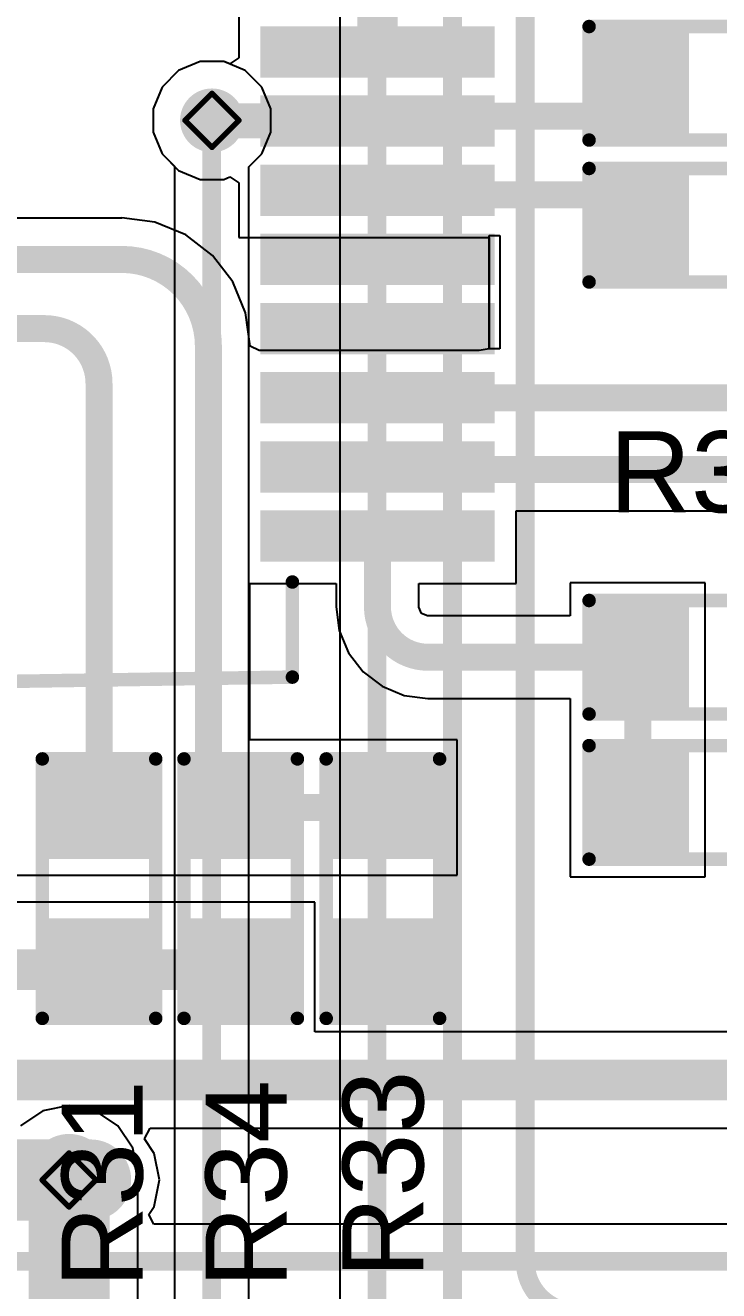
# Model space of a CAD drawing. Header units: inches. Extents: x -14 to 270, y -5 to 115.
# Drawn here: x 40.74 to 47.26, y 16.69 to 28.58 of the extents above; entities that cross this region are included whole.
import ezdxf

# ---------------------------------------------------------------- set-up
doc = ezdxf.new("R2010")
doc.units = ezdxf.units.IN
for name, color, linetype in [('Bottom Layer', 5, 'Continuous'), ('Drill Drawing', 1, 'Continuous'), ('Top Layer', 1, 'Continuous'), ('Top Overlay', 2, 'Continuous'), ('Top Paste', 8, 'Continuous'), ('Top Solder', 216, 'Continuous'), ('Via Holes', 16, 'Continuous')]:
    doc.layers.add(name, color=color, linetype=linetype)
doc.styles.add('Arial', font='', dxfattribs={"height": 0.2})
doc.styles.get('Arial').set_extended_font_data('Arial')

# ---------------------------------------------------------------- blocks, each defined once
blk = doc.blocks.new('SSOP_16_208____8')
at = {"layer": 'Top Layer'}
for points in [[(-2.4000841, 2.4650827), (-2.4000841, 2.085073299999999), (-4.5000799, 2.0850733), (-4.5000799, 2.4650827)], [(4.5000799, 2.4650827), (4.5000799, 2.085073299999999), (2.4000841, 2.0850733), (2.4000841, 2.4650827)], [(-2.4000841, 1.815096699999999), (-2.4000841, 1.4350873), (-4.5000799, 1.4350873), (-4.5000799, 1.8150967)], [(4.5000799, 1.815096699999999), (4.5000799, 1.4350873), (2.4000841, 1.4350873), (2.4000841, 1.8150967)], [(-2.4000841, 1.1651107), (-2.4000841, 0.7851012999999998), (-4.5000799, 0.7851013000000001), (-4.5000799, 1.1651107)], [(4.5000799, 1.1651107), (4.5000799, 0.7851012999999998), (2.4000841, 0.7851013000000001), (2.4000841, 1.1651107)], [(-2.4000841, 0.5151246999999998), (-2.4000841, 0.1351152999999998), (-4.5000799, 0.1351153000000002), (-4.5000799, 0.5151247000000001)], [(4.5000799, 0.5151246999999998), (4.5000799, 0.1351152999999998), (2.4000841, 0.1351153000000002), (2.4000841, 0.5151247000000001)], [(-2.4000841, -0.1351153000000002), (-2.4000841, -0.5151247000000001), (-4.5000799, -0.5151246999999998), (-4.5000799, -0.1351152999999998)], [(4.5000799, -0.1351153000000002), (4.5000799, -0.5151247000000001), (2.4000841, -0.5151246999999998), (2.4000841, -0.1351152999999998)], [(-2.4000841, -0.7851013000000001), (-2.4000841, -1.1651107), (-4.5000799, -1.1651107), (-4.5000799, -0.7851012999999998)], [(4.5000799, -0.7851013000000001), (4.5000799, -1.1651107), (2.4000841, -1.1651107), (2.4000841, -0.7851012999999998)], [(-2.4000841, -1.4350873), (-2.4000841, -1.8150967), (-4.5000799, -1.815096699999999), (-4.5000799, -1.4350873)], [(4.5000799, -1.4350873), (4.5000799, -1.8150967), (2.4000841, -1.815096699999999), (2.4000841, -1.4350873)], [(-2.4000841, -2.0850733), (-2.4000841, -2.4650827), (-4.5000799, -2.4650827), (-4.5000799, -2.085073299999999)], [(4.5000799, -2.0850733), (4.5000799, -2.4650827), (2.4000841, -2.4650827), (2.4000841, -2.085073299999999)]]:
    blk.add_hatch(color=1, dxfattribs=at).paths.add_polyline_path(points)
at = {"layer": 'Top Paste'}
for points in [[(-2.4000841, 2.4650827), (-2.4000841, 2.085073299999999), (-4.5000799, 2.0850733), (-4.5000799, 2.4650827)], [(4.5000799, 2.4650827), (4.5000799, 2.085073299999999), (2.4000841, 2.0850733), (2.4000841, 2.4650827)], [(-2.4000841, 1.815096699999999), (-2.4000841, 1.4350873), (-4.5000799, 1.4350873), (-4.5000799, 1.8150967)], [(4.5000799, 1.815096699999999), (4.5000799, 1.4350873), (2.4000841, 1.4350873), (2.4000841, 1.8150967)], [(-2.4000841, 1.1651107), (-2.4000841, 0.7851012999999998), (-4.5000799, 0.7851013000000001), (-4.5000799, 1.1651107)], [(4.5000799, 1.1651107), (4.5000799, 0.7851012999999998), (2.4000841, 0.7851013000000001), (2.4000841, 1.1651107)], [(-2.4000841, 0.5151246999999998), (-2.4000841, 0.1351152999999998), (-4.5000799, 0.1351153000000002), (-4.5000799, 0.5151247000000001)], [(4.5000799, 0.5151246999999998), (4.5000799, 0.1351152999999998), (2.4000841, 0.1351153000000002), (2.4000841, 0.5151247000000001)], [(-2.4000841, -0.1351153000000002), (-2.4000841, -0.5151247000000001), (-4.5000799, -0.5151246999999998), (-4.5000799, -0.1351152999999998)], [(4.5000799, -0.1351153000000002), (4.5000799, -0.5151247000000001), (2.4000841, -0.5151246999999998), (2.4000841, -0.1351152999999998)], [(-2.4000841, -0.7851013000000001), (-2.4000841, -1.1651107), (-4.5000799, -1.1651107), (-4.5000799, -0.7851012999999998)], [(4.5000799, -0.7851013000000001), (4.5000799, -1.1651107), (2.4000841, -1.1651107), (2.4000841, -0.7851012999999998)], [(-2.4000841, -1.4350873), (-2.4000841, -1.8150967), (-4.5000799, -1.815096699999999), (-4.5000799, -1.4350873)], [(4.5000799, -1.4350873), (4.5000799, -1.8150967), (2.4000841, -1.815096699999999), (2.4000841, -1.4350873)], [(-2.4000841, -2.0850733), (-2.4000841, -2.4650827), (-4.5000799, -2.4650827), (-4.5000799, -2.085073299999999)], [(4.5000799, -2.0850733), (4.5000799, -2.4650827), (2.4000841, -2.4650827), (2.4000841, -2.085073299999999)]]:
    blk.add_hatch(color=8, dxfattribs=at).paths.add_polyline_path(points)
at = {"layer": 'Top Solder'}
for points in [[(-2.3492841, 2.5158827), (-2.3492841, 2.0342733), (-4.5508799, 2.0342733), (-4.5508799, 2.5158827)], [(4.5508799, 2.5158827), (4.5508799, 2.0342733), (2.3492841, 2.0342733), (2.3492841, 2.5158827)], [(-2.3492841, 1.8658967), (-2.3492841, 1.3842873), (-4.5508799, 1.3842873), (-4.5508799, 1.8658967)], [(4.5508799, 1.8658967), (4.5508799, 1.3842873), (2.3492841, 1.3842873), (2.3492841, 1.8658967)], [(-2.3492841, 1.2159107), (-2.3492841, 0.7343012999999998), (-4.5508799, 0.7343013), (-4.5508799, 1.2159107)], [(4.5508799, 1.2159107), (4.5508799, 0.7343012999999998), (2.3492841, 0.7343013), (2.3492841, 1.2159107)], [(-2.3492841, 0.5659246999999998), (-2.3492841, 0.0843152999999998), (-4.5508799, 0.08431530000000018), (-4.5508799, 0.5659247000000001)], [(4.5508799, 0.5659246999999998), (4.5508799, 0.0843152999999998), (2.3492841, 0.08431530000000018), (2.3492841, 0.5659247000000001)], [(-2.3492841, -0.08431530000000018), (-2.3492841, -0.5659247000000001), (-4.5508799, -0.5659246999999998), (-4.5508799, -0.0843152999999998)], [(4.5508799, -0.08431530000000018), (4.5508799, -0.5659247000000001), (2.3492841, -0.5659246999999998), (2.3492841, -0.0843152999999998)], [(-2.3492841, -0.7343013), (-2.3492841, -1.2159107), (-4.5508799, -1.2159107), (-4.5508799, -0.7343012999999998)], [(4.5508799, -0.7343013), (4.5508799, -1.2159107), (2.3492841, -1.2159107), (2.3492841, -0.7343012999999998)], [(-2.3492841, -1.3842873), (-2.3492841, -1.8658967), (-4.5508799, -1.8658967), (-4.5508799, -1.3842873)], [(4.5508799, -1.3842873), (4.5508799, -1.8658967), (2.3492841, -1.8658967), (2.3492841, -1.3842873)], [(-2.3492841, -2.0342733), (-2.3492841, -2.5158827), (-4.5508799, -2.5158827), (-4.5508799, -2.0342733)], [(4.5508799, -2.0342733), (4.5508799, -2.5158827), (2.3492841, -2.5158827), (2.3492841, -2.0342733)]]:
    blk.add_hatch(color=216, dxfattribs=at).paths.add_polyline_path(points)
at = {"layer": 'Top Overlay'}
for points in [[(-2.6499058, 3.5998912, 0.127, 0.127, 0), (-0.8499093999999999, 3.5998912, 0.127, 0.127, 0)], [(-2.6499058, 2.706116, 0.127, 0.127, 0), (-2.6499058, 3.5998912, 0.127, 0.127, 0)], [(0.8501125999999999, 3.5998912, 0.127, 0.127, -0.9945693454315468), (-0.8509, 3.599177459999999, 0.127, 0.127, 0)], [(0.8501125999999999, 3.5998912, 0.127, 0.127, 0), (2.650109, 3.5998912, 0.127, 0.127, 0)], [(2.650109, 2.706116, 0.127, 0.127, 0), (2.650109, 3.5998912, 0.127, 0.127, 0)], [(-4.74970856, 2.4156924, 0.127, 0.127, 0), (-4.62270856, 2.2886924, 0.127, 0.127, 0)], [(-4.74970856, 2.1616924, 0.127, 0.127, 0), (-4.74970856, 2.4156924, 0.127, 0.127, 0)], [(-4.74970856, 2.1616924, 0.127, 0.127, 0), (-4.62270856, 2.2886924, 0.127, 0.127, 0)], [(-2.6499058, -3.680104399999999, 0.127, 0.127, 0), (-2.6499058, -2.7063192, 0.127, 0.127, 0)], [(2.650109, -3.6000944, 0.127, 0.127, 0), (2.650109, -2.7063192, 0.127, 0.127, 0)], [(-2.6499058, -3.680104399999999, 0.127, 0.127, 0), (2.650109, -3.6000944, 0.127, 0.127, 0)]]:
    blk.add_lwpolyline(points, format="xyseb", dxfattribs=at)
for points in [[(-2.6816558, 3.5998912, 0.0635, 0.0635, 1), (-2.6181558, 3.5998912, 0.0635, 0.0635, 1)], [(-2.6816558, 3.5998912, 0.0635, 0.0635, 1), (-2.6181558, 3.5998912, 0.0635, 0.0635, 1)], [(-0.88265, 3.599177459999999, 0.0635, 0.0635, 1), (-0.8191499999999999, 3.599177459999999, 0.0635, 0.0635, 1)], [(-0.8816593999999999, 3.5998912, 0.0635, 0.0635, 1), (-0.8181593999999999, 3.5998912, 0.0635, 0.0635, 1)], [(0.8183625999999999, 3.5998912, 0.0635, 0.0635, 1), (0.8818625999999999, 3.5998912, 0.0635, 0.0635, 1)], [(0.8183625999999999, 3.5998912, 0.0635, 0.0635, 1), (0.8818625999999999, 3.5998912, 0.0635, 0.0635, 1)], [(2.618359, 3.5998912, 0.0635, 0.0635, 1), (2.681859, 3.5998912, 0.0635, 0.0635, 1)], [(2.618359, 3.5998912, 0.0635, 0.0635, 1), (2.681859, 3.5998912, 0.0635, 0.0635, 1)], [(-2.6816558, 2.706116, 0.0635, 0.0635, 1), (-2.6181558, 2.706116, 0.0635, 0.0635, 1)], [(2.618359, 2.706116, 0.0635, 0.0635, 1), (2.681859, 2.706116, 0.0635, 0.0635, 1)], [(-4.78145856, 2.4156924, 0.0635, 0.0635, 1), (-4.71795856, 2.4156924, 0.0635, 0.0635, 1)], [(-4.78145856, 2.4156924, 0.0635, 0.0635, 1), (-4.71795856, 2.4156924, 0.0635, 0.0635, 1)], [(-4.65445856, 2.2886924, 0.0635, 0.0635, 1), (-4.59095856, 2.2886924, 0.0635, 0.0635, 1)], [(-4.65445856, 2.2886924, 0.0635, 0.0635, 1), (-4.59095856, 2.2886924, 0.0635, 0.0635, 1)], [(-4.78145856, 2.1616924, 0.0635, 0.0635, 1), (-4.71795856, 2.1616924, 0.0635, 0.0635, 1)], [(-4.78145856, 2.1616924, 0.0635, 0.0635, 1), (-4.71795856, 2.1616924, 0.0635, 0.0635, 1)], [(-2.6816558, -2.7063192, 0.0635, 0.0635, 1), (-2.6181558, -2.7063192, 0.0635, 0.0635, 1)], [(2.618359, -2.7063192, 0.0635, 0.0635, 1), (2.681859, -2.7063192, 0.0635, 0.0635, 1)], [(2.618359, -3.6000944, 0.0635, 0.0635, 1), (2.681859, -3.6000944, 0.0635, 0.0635, 1)], [(2.618359, -3.6000944, 0.0635, 0.0635, 1), (2.681859, -3.6000944, 0.0635, 0.0635, 1)], [(-2.6816558, -3.680104399999999, 0.0635, 0.0635, 1), (-2.6181558, -3.680104399999999, 0.0635, 0.0635, 1)], [(-2.6816558, -3.680104399999999, 0.0635, 0.0635, 1), (-2.6181558, -3.680104399999999, 0.0635, 0.0635, 1)]]:
    blk.add_lwpolyline(points, format="xyseb", close=True, dxfattribs=at)
blk = doc.blocks.new('R___0603_23')
at = {"layer": 'Top Layer'}
for points in [[(-0.3809999999999999, 0.4445), (-0.3810000000000001, -0.4445), (-1.143, -0.4445), (-1.143, 0.4445)], [(1.143, 0.4445), (1.143, -0.4445), (0.3809999999999999, -0.4445), (0.3810000000000001, 0.4445)]]:
    blk.add_hatch(color=1, dxfattribs=at).paths.add_polyline_path(points)
at = {"layer": 'Top Paste'}
for points in [[(-0.3809999999999999, 0.4445), (-0.3810000000000001, -0.4445), (-1.143, -0.4445), (-1.143, 0.4445)], [(1.143, 0.4445), (1.143, -0.4445), (0.3809999999999999, -0.4445), (0.3810000000000001, 0.4445)]]:
    blk.add_hatch(color=8, dxfattribs=at).paths.add_polyline_path(points)
at = {"layer": 'Top Solder'}
for points in [[(-0.2793999999999999, 0.5460999999999999), (-0.2794, -0.5461), (-1.2446, -0.5460999999999999), (-1.2446, 0.5461)], [(1.2446, 0.5460999999999999), (1.2446, -0.5461), (0.2793999999999999, -0.5460999999999999), (0.2794, 0.5461)]]:
    blk.add_hatch(color=216, dxfattribs=at).paths.add_polyline_path(points)
at = {"layer": 'Top Overlay'}
for points in [[(-1.2192, -0.5334, 0.127, 0.127, 0), (-1.2192, 0.5334, 0.127, 0.127, 0)], [(-1.2192, 0.5334, 0.127, 0.127, 0), (1.2192, 0.5334, 0.127, 0.127, 0)], [(1.2192, -0.5334, 0.127, 0.127, 0), (1.2192, 0.5334, 0.127, 0.127, 0)], [(-1.2192, -0.5334, 0.127, 0.127, 0), (1.2192, -0.5334, 0.127, 0.127, 0)]]:
    blk.add_lwpolyline(points, format="xyseb", dxfattribs=at)
for points in [[(-1.25095, 0.5334, 0.0635, 0.0635, 1), (-1.18745, 0.5334, 0.0635, 0.0635, 1)], [(-1.25095, 0.5334, 0.0635, 0.0635, 1), (-1.18745, 0.5334, 0.0635, 0.0635, 1)], [(1.18745, 0.5334, 0.0635, 0.0635, 1), (1.25095, 0.5334, 0.0635, 0.0635, 1)], [(1.18745, 0.5334, 0.0635, 0.0635, 1), (1.25095, 0.5334, 0.0635, 0.0635, 1)], [(-1.25095, -0.5334, 0.0635, 0.0635, 1), (-1.18745, -0.5334, 0.0635, 0.0635, 1)], [(-1.25095, -0.5334, 0.0635, 0.0635, 1), (-1.18745, -0.5334, 0.0635, 0.0635, 1)], [(1.18745, -0.5334, 0.0635, 0.0635, 1), (1.25095, -0.5334, 0.0635, 0.0635, 1)], [(1.18745, -0.5334, 0.0635, 0.0635, 1), (1.25095, -0.5334, 0.0635, 0.0635, 1)]]:
    blk.add_lwpolyline(points, format="xyseb", close=True, dxfattribs=at)
blk = doc.blocks.new('R___0603_28')
at = {"layer": 'Top Layer'}
for points in [[(-0.3809999999999999, 0.4445), (-0.3809999999999999, -0.4445), (-1.143, -0.4445), (-1.143, 0.4445)], [(1.143, 0.4445), (1.143, -0.4445), (0.3809999999999999, -0.4445), (0.3809999999999999, 0.4445)]]:
    blk.add_hatch(color=1, dxfattribs=at).paths.add_polyline_path(points)
at = {"layer": 'Top Paste'}
for points in [[(-0.3809999999999999, 0.4445), (-0.3809999999999999, -0.4445), (-1.143, -0.4445), (-1.143, 0.4445)], [(1.143, 0.4445), (1.143, -0.4445), (0.3809999999999999, -0.4445), (0.3809999999999999, 0.4445)]]:
    blk.add_hatch(color=8, dxfattribs=at).paths.add_polyline_path(points)
at = {"layer": 'Top Solder'}
for points in [[(-0.2794, 0.5460999999999999), (-0.2794, -0.5460999999999999), (-1.2446, -0.5460999999999999), (-1.2446, 0.5460999999999999)], [(1.2446, 0.5460999999999999), (1.2446, -0.5460999999999999), (0.2794, -0.5460999999999999), (0.2794, 0.5460999999999999)]]:
    blk.add_hatch(color=216, dxfattribs=at).paths.add_polyline_path(points)
at = {"layer": 'Top Overlay'}
for points in [[(-1.2192, -0.5334, 0.127, 0.127, 0), (-1.2192, 0.5334, 0.127, 0.127, 0)], [(1.2192, 0.5334, 0.127, 0.127, 0), (-1.2192, 0.5334, 0.127, 0.127, 0)], [(1.2192, -0.5334, 0.127, 0.127, 0), (1.2192, 0.5334, 0.127, 0.127, 0)], [(1.2192, -0.5334, 0.127, 0.127, 0), (-1.2192, -0.5334, 0.127, 0.127, 0)]]:
    blk.add_lwpolyline(points, format="xyseb", dxfattribs=at)
for points in [[(-1.25095, 0.5334, 0.0635, 0.0635, 1), (-1.18745, 0.5334, 0.0635, 0.0635, 1)], [(-1.25095, 0.5334, 0.0635, 0.0635, 1), (-1.18745, 0.5334, 0.0635, 0.0635, 1)], [(1.18745, 0.5334, 0.0635, 0.0635, 1), (1.25095, 0.5334, 0.0635, 0.0635, 1)], [(1.18745, 0.5334, 0.0635, 0.0635, 1), (1.25095, 0.5334, 0.0635, 0.0635, 1)], [(-1.25095, -0.5334, 0.0635, 0.0635, 1), (-1.18745, -0.5334, 0.0635, 0.0635, 1)], [(-1.25095, -0.5334, 0.0635, 0.0635, 1), (-1.18745, -0.5334, 0.0635, 0.0635, 1)], [(1.18745, -0.5334, 0.0635, 0.0635, 1), (1.25095, -0.5334, 0.0635, 0.0635, 1)], [(1.18745, -0.5334, 0.0635, 0.0635, 1), (1.25095, -0.5334, 0.0635, 0.0635, 1)]]:
    blk.add_lwpolyline(points, format="xyseb", close=True, dxfattribs=at)
blk = doc.blocks.new('R___0603_29')
at = {"layer": 'Top Layer'}
for points in [[(-0.3809999999999999, 0.4445), (-0.3809999999999999, -0.4445), (-1.143, -0.4445), (-1.143, 0.4445)], [(1.143, 0.4445), (1.143, -0.4445), (0.3809999999999999, -0.4445), (0.3809999999999999, 0.4445)]]:
    blk.add_hatch(color=1, dxfattribs=at).paths.add_polyline_path(points)
at = {"layer": 'Top Paste'}
for points in [[(-0.3809999999999999, 0.4445), (-0.3809999999999999, -0.4445), (-1.143, -0.4445), (-1.143, 0.4445)], [(1.143, 0.4445), (1.143, -0.4445), (0.3809999999999999, -0.4445), (0.3809999999999999, 0.4445)]]:
    blk.add_hatch(color=8, dxfattribs=at).paths.add_polyline_path(points)
at = {"layer": 'Top Solder'}
for points in [[(-0.2794, 0.5460999999999999), (-0.2794, -0.5460999999999999), (-1.2446, -0.5460999999999999), (-1.2446, 0.5460999999999999)], [(1.2446, 0.5460999999999999), (1.2446, -0.5460999999999999), (0.2794, -0.5460999999999999), (0.2794, 0.5460999999999999)]]:
    blk.add_hatch(color=216, dxfattribs=at).paths.add_polyline_path(points)
at = {"layer": 'Top Overlay'}
for points in [[(-1.2192, 0.5334, 0.127, 0.127, 0), (-1.2192, -0.5334, 0.127, 0.127, 0)], [(-1.2192, 0.5334, 0.127, 0.127, 0), (1.2192, 0.5334, 0.127, 0.127, 0)], [(1.2192, 0.5334, 0.127, 0.127, 0), (1.2192, -0.5334, 0.127, 0.127, 0)], [(-1.2192, -0.5334, 0.127, 0.127, 0), (1.2192, -0.5334, 0.127, 0.127, 0)]]:
    blk.add_lwpolyline(points, format="xyseb", dxfattribs=at)
for points in [[(-1.25095, 0.5334, 0.0635, 0.0635, 1), (-1.18745, 0.5334, 0.0635, 0.0635, 1)], [(-1.25095, 0.5334, 0.0635, 0.0635, 1), (-1.18745, 0.5334, 0.0635, 0.0635, 1)], [(1.18745, 0.5334, 0.0635, 0.0635, 1), (1.25095, 0.5334, 0.0635, 0.0635, 1)], [(1.18745, 0.5334, 0.0635, 0.0635, 1), (1.25095, 0.5334, 0.0635, 0.0635, 1)], [(-1.25095, -0.5334, 0.0635, 0.0635, 1), (-1.18745, -0.5334, 0.0635, 0.0635, 1)], [(-1.25095, -0.5334, 0.0635, 0.0635, 1), (-1.18745, -0.5334, 0.0635, 0.0635, 1)], [(1.18745, -0.5334, 0.0635, 0.0635, 1), (1.25095, -0.5334, 0.0635, 0.0635, 1)], [(1.18745, -0.5334, 0.0635, 0.0635, 1), (1.25095, -0.5334, 0.0635, 0.0635, 1)]]:
    blk.add_lwpolyline(points, format="xyseb", close=True, dxfattribs=at)
blk = doc.blocks.new('R___0603_30')
at = {"layer": 'Top Layer'}
for points in [[(-0.3809999999999999, 0.4445), (-0.3810000000000001, -0.4445), (-1.143, -0.4445), (-1.143, 0.4445)], [(1.143, 0.4445), (1.143, -0.4445), (0.3809999999999999, -0.4445), (0.3810000000000001, 0.4445)]]:
    blk.add_hatch(color=1, dxfattribs=at).paths.add_polyline_path(points)
at = {"layer": 'Top Paste'}
for points in [[(-0.3809999999999999, 0.4445), (-0.3810000000000001, -0.4445), (-1.143, -0.4445), (-1.143, 0.4445)], [(1.143, 0.4445), (1.143, -0.4445), (0.3809999999999999, -0.4445), (0.3810000000000001, 0.4445)]]:
    blk.add_hatch(color=8, dxfattribs=at).paths.add_polyline_path(points)
at = {"layer": 'Top Solder'}
for points in [[(-0.2793999999999999, 0.5460999999999999), (-0.2794, -0.5461), (-1.2446, -0.5460999999999999), (-1.2446, 0.5461)], [(1.2446, 0.5460999999999999), (1.2446, -0.5461), (0.2793999999999999, -0.5460999999999999), (0.2794, 0.5461)]]:
    blk.add_hatch(color=216, dxfattribs=at).paths.add_polyline_path(points)
at = {"layer": 'Top Overlay'}
for points in [[(-1.2192, -0.5334, 0.127, 0.127, 0), (-1.2192, 0.5334, 0.127, 0.127, 0)], [(-1.2192, 0.5334, 0.127, 0.127, 0), (1.2192, 0.5334, 0.127, 0.127, 0)], [(1.2192, -0.5334, 0.127, 0.127, 0), (1.2192, 0.5334, 0.127, 0.127, 0)], [(-1.2192, -0.5334, 0.127, 0.127, 0), (1.2192, -0.5334, 0.127, 0.127, 0)]]:
    blk.add_lwpolyline(points, format="xyseb", dxfattribs=at)
for points in [[(-1.25095, 0.5334, 0.0635, 0.0635, 1), (-1.18745, 0.5334, 0.0635, 0.0635, 1)], [(-1.25095, 0.5334, 0.0635, 0.0635, 1), (-1.18745, 0.5334, 0.0635, 0.0635, 1)], [(1.18745, 0.5334, 0.0635, 0.0635, 1), (1.25095, 0.5334, 0.0635, 0.0635, 1)], [(1.18745, 0.5334, 0.0635, 0.0635, 1), (1.25095, 0.5334, 0.0635, 0.0635, 1)], [(-1.25095, -0.5334, 0.0635, 0.0635, 1), (-1.18745, -0.5334, 0.0635, 0.0635, 1)], [(-1.25095, -0.5334, 0.0635, 0.0635, 1), (-1.18745, -0.5334, 0.0635, 0.0635, 1)], [(1.18745, -0.5334, 0.0635, 0.0635, 1), (1.25095, -0.5334, 0.0635, 0.0635, 1)], [(1.18745, -0.5334, 0.0635, 0.0635, 1), (1.25095, -0.5334, 0.0635, 0.0635, 1)]]:
    blk.add_lwpolyline(points, format="xyseb", close=True, dxfattribs=at)
blk = doc.blocks.new('R___0603_31')
at = {"layer": 'Top Layer'}
for points in [[(-0.3809999999999999, 0.4445), (-0.3809999999999999, -0.4445), (-1.143, -0.4445), (-1.143, 0.4445)], [(1.143, 0.4445), (1.143, -0.4445), (0.3809999999999999, -0.4445), (0.3809999999999999, 0.4445)]]:
    blk.add_hatch(color=1, dxfattribs=at).paths.add_polyline_path(points)
at = {"layer": 'Top Paste'}
for points in [[(-0.3809999999999999, 0.4445), (-0.3809999999999999, -0.4445), (-1.143, -0.4445), (-1.143, 0.4445)], [(1.143, 0.4445), (1.143, -0.4445), (0.3809999999999999, -0.4445), (0.3809999999999999, 0.4445)]]:
    blk.add_hatch(color=8, dxfattribs=at).paths.add_polyline_path(points)
at = {"layer": 'Top Solder'}
for points in [[(-0.2794, 0.5460999999999999), (-0.2794, -0.5460999999999999), (-1.2446, -0.5460999999999999), (-1.2446, 0.5460999999999999)], [(1.2446, 0.5460999999999999), (1.2446, -0.5460999999999999), (0.2794, -0.5460999999999999), (0.2794, 0.5460999999999999)]]:
    blk.add_hatch(color=216, dxfattribs=at).paths.add_polyline_path(points)
at = {"layer": 'Top Overlay'}
for points in [[(-1.2192, -0.5334, 0.127, 0.127, 0), (-1.2192, 0.5334, 0.127, 0.127, 0)], [(1.2192, 0.5334, 0.127, 0.127, 0), (-1.2192, 0.5334, 0.127, 0.127, 0)], [(1.2192, -0.5334, 0.127, 0.127, 0), (1.2192, 0.5334, 0.127, 0.127, 0)], [(1.2192, -0.5334, 0.127, 0.127, 0), (-1.2192, -0.5334, 0.127, 0.127, 0)]]:
    blk.add_lwpolyline(points, format="xyseb", dxfattribs=at)
for points in [[(-1.25095, 0.5334, 0.0635, 0.0635, 1), (-1.18745, 0.5334, 0.0635, 0.0635, 1)], [(-1.25095, 0.5334, 0.0635, 0.0635, 1), (-1.18745, 0.5334, 0.0635, 0.0635, 1)], [(1.18745, 0.5334, 0.0635, 0.0635, 1), (1.25095, 0.5334, 0.0635, 0.0635, 1)], [(1.18745, 0.5334, 0.0635, 0.0635, 1), (1.25095, 0.5334, 0.0635, 0.0635, 1)], [(-1.25095, -0.5334, 0.0635, 0.0635, 1), (-1.18745, -0.5334, 0.0635, 0.0635, 1)], [(-1.25095, -0.5334, 0.0635, 0.0635, 1), (-1.18745, -0.5334, 0.0635, 0.0635, 1)], [(1.18745, -0.5334, 0.0635, 0.0635, 1), (1.25095, -0.5334, 0.0635, 0.0635, 1)], [(1.18745, -0.5334, 0.0635, 0.0635, 1), (1.25095, -0.5334, 0.0635, 0.0635, 1)]]:
    blk.add_lwpolyline(points, format="xyseb", close=True, dxfattribs=at)
blk = doc.blocks.new('R___0603_45')
at = {"layer": 'Top Layer'}
for points in [[(-0.3809999999999999, 0.4445), (-0.3809999999999999, -0.4445), (-1.143, -0.4445), (-1.143, 0.4445)], [(1.143, 0.4445), (1.143, -0.4445), (0.3809999999999999, -0.4445), (0.3809999999999999, 0.4445)]]:
    blk.add_hatch(color=1, dxfattribs=at).paths.add_polyline_path(points)
at = {"layer": 'Top Paste'}
for points in [[(-0.3809999999999999, 0.4445), (-0.3809999999999999, -0.4445), (-1.143, -0.4445), (-1.143, 0.4445)], [(1.143, 0.4445), (1.143, -0.4445), (0.3809999999999999, -0.4445), (0.3809999999999999, 0.4445)]]:
    blk.add_hatch(color=8, dxfattribs=at).paths.add_polyline_path(points)
at = {"layer": 'Top Solder'}
for points in [[(-0.2794, 0.5460999999999999), (-0.2794, -0.5460999999999999), (-1.2446, -0.5460999999999999), (-1.2446, 0.5460999999999999)], [(1.2446, 0.5460999999999999), (1.2446, -0.5460999999999999), (0.2794, -0.5460999999999999), (0.2794, 0.5460999999999999)]]:
    blk.add_hatch(color=216, dxfattribs=at).paths.add_polyline_path(points)
at = {"layer": 'Top Overlay'}
for points in [[(-1.21920254, 0.5334, 0.127, 0.127, 0), (-1.21920254, -0.5333974599999999, 0.127, 0.127, 0)], [(1.2192, 0.5334, 0.127, 0.127, 0), (-1.21920254, 0.5334, 0.127, 0.127, 0)], [(1.2192, 0.5334, 0.127, 0.127, 0), (1.2192, -0.5334, 0.127, 0.127, 0)], [(1.2192, -0.5334, 0.127, 0.127, 0), (-1.21920254, -0.5333974599999999, 0.127, 0.127, 0)]]:
    blk.add_lwpolyline(points, format="xyseb", dxfattribs=at)
for points in [[(-1.25095254, 0.5334, 0.0635, 0.0635, 1), (-1.18745254, 0.5334, 0.0635, 0.0635, 1)], [(-1.25095254, 0.5334, 0.0635, 0.0635, 1), (-1.18745254, 0.5334, 0.0635, 0.0635, 1)], [(1.18745, 0.5334, 0.0635, 0.0635, 1), (1.25095, 0.5334, 0.0635, 0.0635, 1)], [(1.18745, 0.5334, 0.0635, 0.0635, 1), (1.25095, 0.5334, 0.0635, 0.0635, 1)], [(-1.25095254, -0.5333974599999999, 0.0635, 0.0635, 1), (-1.18745254, -0.5333974599999999, 0.0635, 0.0635, 1)], [(-1.25095254, -0.5333974599999999, 0.0635, 0.0635, 1), (-1.18745254, -0.5333974599999999, 0.0635, 0.0635, 1)], [(1.18745, -0.5334, 0.0635, 0.0635, 1), (1.25095, -0.5334, 0.0635, 0.0635, 1)], [(1.18745, -0.5334, 0.0635, 0.0635, 1), (1.25095, -0.5334, 0.0635, 0.0635, 1)]]:
    blk.add_lwpolyline(points, format="xyseb", close=True, dxfattribs=at)
blk = doc.blocks.new('R___0603_80')
at = {"layer": 'Top Layer'}
for points in [[(-0.3809999999999999, 0.4445), (-0.3810000000000001, -0.4445), (-1.143, -0.4445), (-1.143, 0.4445)], [(1.143, 0.4445), (1.143, -0.4445), (0.3809999999999999, -0.4445), (0.3810000000000001, 0.4445)]]:
    blk.add_hatch(color=1, dxfattribs=at).paths.add_polyline_path(points)
at = {"layer": 'Top Paste'}
for points in [[(-0.3809999999999999, 0.4445), (-0.3810000000000001, -0.4445), (-1.143, -0.4445), (-1.143, 0.4445)], [(1.143, 0.4445), (1.143, -0.4445), (0.3809999999999999, -0.4445), (0.3810000000000001, 0.4445)]]:
    blk.add_hatch(color=8, dxfattribs=at).paths.add_polyline_path(points)
at = {"layer": 'Top Solder'}
for points in [[(-0.2793999999999999, 0.5460999999999999), (-0.2794, -0.5461), (-1.2446, -0.5460999999999999), (-1.2446, 0.5461)], [(1.2446, 0.5460999999999999), (1.2446, -0.5461), (0.2793999999999999, -0.5460999999999999), (0.2794, 0.5461)]]:
    blk.add_hatch(color=216, dxfattribs=at).paths.add_polyline_path(points)
at = {"layer": 'Top Overlay'}
for points in [[(-1.2192, -0.5334, 0.127, 0.127, 0), (-1.2192, 0.5334, 0.127, 0.127, 0)], [(-1.2192, 0.5334, 0.127, 0.127, 0), (1.2192, 0.5334, 0.127, 0.127, 0)], [(1.2192, -0.5334, 0.127, 0.127, 0), (1.2192, 0.5334, 0.127, 0.127, 0)], [(-1.2192, -0.5334, 0.127, 0.127, 0), (1.2192, -0.5334, 0.127, 0.127, 0)]]:
    blk.add_lwpolyline(points, format="xyseb", dxfattribs=at)
for points in [[(-1.25095, 0.5334, 0.0635, 0.0635, 1), (-1.18745, 0.5334, 0.0635, 0.0635, 1)], [(-1.25095, 0.5334, 0.0635, 0.0635, 1), (-1.18745, 0.5334, 0.0635, 0.0635, 1)], [(1.18745, 0.5334, 0.0635, 0.0635, 1), (1.25095, 0.5334, 0.0635, 0.0635, 1)], [(1.18745, 0.5334, 0.0635, 0.0635, 1), (1.25095, 0.5334, 0.0635, 0.0635, 1)], [(-1.25095, -0.5334, 0.0635, 0.0635, 1), (-1.18745, -0.5334, 0.0635, 0.0635, 1)], [(-1.25095, -0.5334, 0.0635, 0.0635, 1), (-1.18745, -0.5334, 0.0635, 0.0635, 1)], [(1.18745, -0.5334, 0.0635, 0.0635, 1), (1.25095, -0.5334, 0.0635, 0.0635, 1)], [(1.18745, -0.5334, 0.0635, 0.0635, 1), (1.25095, -0.5334, 0.0635, 0.0635, 1)]]:
    blk.add_lwpolyline(points, format="xyseb", close=True, dxfattribs=at)

msp = doc.modelspace()

# ---------------------------------------------------------------- hatches: boundary and pattern name
at = {"layer": 'Bottom Layer'}
h = msp.add_hatch(color=5, dxfattribs=at)
edge = h.paths.add_edge_path()
edge.add_arc((42.4912917, 27.686), 0.2999994, 0, 360)
h = msp.add_hatch(color=5, dxfattribs=at)
edge = h.paths.add_edge_path()
edge.add_arc((41.148, 17.72849388), 0.2999994, 0, 360)
at = {"layer": 'Top Layer'}
h = msp.add_hatch(color=1, dxfattribs=at)
edge = h.paths.add_edge_path()
edge.add_arc((42.4912917, 27.686), 0.2999994, 0, 360)
h = msp.add_hatch(color=1, dxfattribs=at)
edge = h.paths.add_edge_path()
edge.add_arc((41.148, 17.72849388), 0.2999994, 0, 360)
at = {"layer": 'Via Holes'}
h = msp.add_hatch(color=7, dxfattribs=at)
edge = h.paths.add_edge_path()
edge.add_arc((42.4912917, 27.686), 0.1499997, 0, 360)
h = msp.add_hatch(color=7, dxfattribs=at)
edge = h.paths.add_edge_path()
edge.add_arc((41.148, 17.72849388), 0.1499997, 0, 360)

# ---------------------------------------------------------------- linework, layer by layer
at = {"layer": 'Bottom Layer'}
for p, q in [((43.69398169999999, 28.87756226), (43.69398169999999, 15.87688468)), ((42.3810938, 28.2399994), (42.17747723999999, 28.1556587)), ((42.6014896, 28.2399994), (42.3810938, 28.2399994)), ((42.80510616, 28.1556587), (42.6014896, 28.2399994)), ((42.17747723999999, 28.1556587), (42.021633, 27.99981446)), ((42.96095039999999, 27.99981446), (42.80510616, 28.1556587)), ((42.021633, 27.99981446), (41.9372923, 27.7961979)), ((43.0452911, 27.7961979), (42.96095039999999, 27.99981446)), ((41.9372923, 27.7961979), (41.9372923, 27.5758021)), ((43.0452911, 27.5758021), (43.0452911, 27.7961979)), ((41.9372923, 27.5758021), (42.021633, 27.37218554)), ((42.96095039999999, 27.37218554), (43.0452911, 27.5758021)), ((42.021633, 27.37218554), (42.13876256, 27.25505598)), ((42.83799916, 27.2492343), (42.96095039999999, 27.37218554)), ((42.13876256, 27.25505598), (42.13876256, 15.2183465)), ((42.83799916, 15.2183465), (42.83799916, 27.2492343)), ((40.9002357, 18.3781573), (40.6901904, 18.2378096)), ((41.148, 18.42744092), (40.9002357, 18.3781573)), ((41.3957643, 18.3781573), (41.148, 18.42744092)), ((41.60580959999999, 18.2378096), (41.3957643, 18.3781573)), ((41.7461573, 18.0277643), (41.60580959999999, 18.2378096)), ((41.79544092, 17.78), (41.7461573, 18.0277643)), ((41.79544092, 13.46994512), (41.79544092, 17.78))]:
    msp.add_line(p, q, dxfattribs=at)
for points in [[(45.43770694, 16.96431964, 0.1778, 0.1778, 0), (45.43770694, 32.7942956, 0.1778, 0.1778, 0)], [(44.75471364, 16.31605068, 0.1778, 0.1778, 0), (44.75471364, 32.05277816, 0.1778, 0.1778, 0)], [(44.0436, 15.87688468, 0.1778, 0.1778, 0), (44.0436, 29.43931628, 0.1778, 0.1778, 0)], [(42.48838086, 15.2183465, 0.1778, 0.1778, 0), (42.48838086, 27.686, 0.1778, 0.1778, 0)], [(42.48838086, 27.686, 0.1778, 0.1778, 0), (42.4912917, 27.686, 0.1778, 0.1778, 0)], [(42.4912917, 27.686, 0.1778, 0.1778, 0), (42.4942, 27.686, 0.1778, 0.1778, 0)], [(41.148, 13.46994512, 0.7619999999999999, 0.7619999999999999, 0), (41.148, 17.78, 0.7619999999999999, 0.7619999999999999, 0)], [(45.91742658, 16.4846, 0.1778, 0.1778, -0.4142135623730951), (45.43770694, 16.96431964, 0.1778, 0.1778, 0)]]:
    msp.add_lwpolyline(points, format="xyseb", dxfattribs=at)
for points in [[(42.44393086, 27.686, 0.08889999999999999, 0.08889999999999999, 1), (42.53283086, 27.686, 0.08889999999999999, 0.08889999999999999, 1)], [(42.44393086, 27.686, 0.08889999999999999, 0.08889999999999999, 1), (42.53283086, 27.686, 0.08889999999999999, 0.08889999999999999, 1)], [(42.4468417, 27.686, 0.08889999999999999, 0.08889999999999999, 1), (42.5357417, 27.686, 0.08889999999999999, 0.08889999999999999, 1)], [(42.4468417, 27.686, 0.08889999999999999, 0.08889999999999999, 1), (42.5357417, 27.686, 0.08889999999999999, 0.08889999999999999, 1)], [(42.44974999999999, 27.686, 0.08889999999999999, 0.08889999999999999, 1), (42.53865, 27.686, 0.08889999999999999, 0.08889999999999999, 1)], [(40.9575, 17.78, 0.3809999999999999, 0.3809999999999999, 1), (41.3385, 17.78, 0.3809999999999999, 0.3809999999999999, 1)], [(45.39325693999999, 16.96431964, 0.08889999999999999, 0.08889999999999999, 1), (45.48215694, 16.96431964, 0.08889999999999999, 0.08889999999999999, 1)], [(45.39325693999999, 16.96431964, 0.08889999999999999, 0.08889999999999999, 1), (45.48215694, 16.96431964, 0.08889999999999999, 0.08889999999999999, 1)]]:
    msp.add_lwpolyline(points, format="xyseb", close=True, dxfattribs=at)
at = {"layer": 'Drill Drawing'}
for points in [[(42.2372917, 27.686, 0.0508, 0.0508, 0), (42.4912917, 27.94, 0.0508, 0.0508, 0)], [(42.4912917, 27.94, 0.0508, 0.0508, 0), (42.7452917, 27.686, 0.0508, 0.0508, 0)], [(42.2372917, 27.686, 0.0508, 0.0508, 0), (42.4912917, 27.432, 0.0508, 0.0508, 0)], [(42.4912917, 27.432, 0.0508, 0.0508, 0), (42.7452917, 27.686, 0.0508, 0.0508, 0)], [(40.894, 17.72849388, 0.0508, 0.0508, 0), (41.148, 17.98249388, 0.0508, 0.0508, 0)], [(41.148, 17.98249388, 0.0508, 0.0508, 0), (41.40199999999999, 17.72849388, 0.0508, 0.0508, 0)], [(40.894, 17.72849388, 0.0508, 0.0508, 0), (41.148, 17.47449388, 0.0508, 0.0508, 0)], [(41.148, 17.47449388, 0.0508, 0.0508, 0), (41.40199999999999, 17.72849388, 0.0508, 0.0508, 0)]]:
    msp.add_lwpolyline(points, format="xyseb", dxfattribs=at)
for points in [[(42.4785917, 27.94, 0.0254, 0.0254, 1), (42.5039917, 27.94, 0.0254, 0.0254, 1)], [(42.4785917, 27.94, 0.0254, 0.0254, 1), (42.5039917, 27.94, 0.0254, 0.0254, 1)], [(42.2245917, 27.686, 0.0254, 0.0254, 1), (42.2499917, 27.686, 0.0254, 0.0254, 1)], [(42.2245917, 27.686, 0.0254, 0.0254, 1), (42.2499917, 27.686, 0.0254, 0.0254, 1)], [(42.7325917, 27.686, 0.0254, 0.0254, 1), (42.7579917, 27.686, 0.0254, 0.0254, 1)], [(42.7325917, 27.686, 0.0254, 0.0254, 1), (42.7579917, 27.686, 0.0254, 0.0254, 1)], [(42.4785917, 27.432, 0.0254, 0.0254, 1), (42.5039917, 27.432, 0.0254, 0.0254, 1)], [(42.4785917, 27.432, 0.0254, 0.0254, 1), (42.5039917, 27.432, 0.0254, 0.0254, 1)], [(41.13529999999999, 17.98249388, 0.0254, 0.0254, 1), (41.1607, 17.98249388, 0.0254, 0.0254, 1)], [(41.13529999999999, 17.98249388, 0.0254, 0.0254, 1), (41.1607, 17.98249388, 0.0254, 0.0254, 1)], [(40.8813, 17.72849388, 0.0254, 0.0254, 1), (40.9067, 17.72849388, 0.0254, 0.0254, 1)], [(40.8813, 17.72849388, 0.0254, 0.0254, 1), (40.9067, 17.72849388, 0.0254, 0.0254, 1)], [(41.3893, 17.72849388, 0.0254, 0.0254, 1), (41.4147, 17.72849388, 0.0254, 0.0254, 1)], [(41.3893, 17.72849388, 0.0254, 0.0254, 1), (41.4147, 17.72849388, 0.0254, 0.0254, 1)], [(41.13529999999999, 17.47449388, 0.0254, 0.0254, 1), (41.1607, 17.47449388, 0.0254, 0.0254, 1)], [(41.13529999999999, 17.47449388, 0.0254, 0.0254, 1), (41.1607, 17.47449388, 0.0254, 0.0254, 1)]]:
    msp.add_lwpolyline(points, format="xyseb", close=True, dxfattribs=at)
at = {"layer": 'Top Layer'}
for p, q in [((42.74391756, 28.77342734), (42.74391756, 28.27244282)), ((42.3810938, 28.2399994), (42.17747723999999, 28.1556587)), ((42.6014896, 28.2399994), (42.3810938, 28.2399994)), ((42.6594397, 28.21599639999999), (42.6014896, 28.2399994)), ((42.74391756, 28.27244282), (42.6594397, 28.21599639999999)), ((42.17747723999999, 28.1556587), (42.021633, 27.99981446)), ((42.021633, 27.99981446), (41.9372923, 27.7961979)), ((41.9372923, 27.7961979), (41.9372923, 27.5758021)), ((41.9372923, 27.5758021), (42.021633, 27.37218554)), ((42.021633, 27.37218554), (42.17747723999999, 27.2163413)), ((42.17747723999999, 27.2163413), (42.3810938, 27.1320006)), ((42.3810938, 27.1320006), (42.6014896, 27.1320006)), ((42.6014896, 27.1320006), (42.6594397, 27.1560036)), ((42.6594397, 27.1560036), (42.74391756, 27.09955717999999)), ((42.74391756, 27.09955717999999), (42.74391756, 26.58544594)), ((41.64236528, 26.7679297), (38.45174936, 26.7679297)), ((41.95470908, 26.72966968), (41.64236528, 26.77078974)), ((41.64236528, 26.77078974), (41.64236528, 26.7679297)), ((42.24576514, 26.60910858), (41.95470908, 26.72966968)), ((42.49570113999999, 26.41732588), (42.24576514, 26.60910858)), ((42.74391756, 26.58544594), (45.09791336, 26.58544594)), ((45.09791336, 26.58544594), (45.09791082, 25.53922248)), ((45.09791336, 25.53921994), (45.09791336, 26.60446546)), ((45.09791336, 26.60446546), (45.20005184, 26.60446546)), ((45.20005184, 26.60446546), (45.20005184, 25.53921994)), ((42.68748384, 26.16738988), (42.49570113999999, 26.41732588)), ((42.80804493999999, 25.87633382), (42.68748384, 26.16738988)), ((42.84916499999999, 25.56399256), (42.80804493999999, 25.87633382)), ((42.93388924, 25.52324334), (42.84916499999999, 25.56399256)), ((45.00293006, 25.52324334), (42.93388924, 25.52324334)), ((45.09791082, 25.53922248), (45.00293006, 25.52324334)), ((45.20005184, 25.53921994), (45.09791336, 25.53921994)), ((45.35191336, 23.33526194), (45.35191336, 24.01816126)), ((45.35191336, 24.01816126), (47.48377345999999, 24.01816126)), ((42.84630496, 21.86334972), (42.84630496, 23.33526194)), ((42.84630496, 23.33526194), (43.6594504, 23.33526194)), ((43.6594504, 23.33526194), (43.6594504, 23.11522936)), ((44.43638052, 23.11522936), (44.43638052, 23.33526194)), ((44.43638052, 23.33526194), (45.35191336, 23.33526194)), ((47.13048994, 23.33943516), (45.86048994, 23.33943516)), ((45.86048994, 23.33943516), (45.86048994, 23.02940022)), ((47.13048994, 21.94243516), (47.13048994, 23.33943516)), ((43.6594504, 23.11522936), (43.65969932, 23.11398222)), ((43.65969932, 23.11398222), (43.68892964, 22.8919532)), ((44.43592586, 23.11293828), (44.43638052, 23.11522936)), ((44.46052576, 23.05354546), (44.43592586, 23.11293828)), ((44.51991858, 23.02894556), (44.46052576, 23.05354546)), ((44.52220966, 23.02940022), (44.51991858, 23.02894556)), ((45.86048994, 23.02940022), (44.52220966, 23.02940022)), ((43.68892964, 22.8919532), (43.77511184, 22.68389164)), ((43.77511184, 22.68389164), (43.9122058, 22.5052255)), ((43.9122058, 22.5052255), (44.09087193999999, 22.36813154)), ((44.09087193999999, 22.36813154), (44.2989335, 22.28194934)), ((44.2989335, 22.28194934), (44.52096252, 22.25271902)), ((44.52096252, 22.25271902), (44.52220966, 22.2524701)), ((44.52220966, 22.2524701), (45.86048994, 22.2524701)), ((45.86048994, 22.2524701), (45.86048994, 21.97528244)), ((45.86048994, 21.97528244), (45.8602969, 21.97528244)), ((45.8602969, 21.97528244), (45.8602969, 20.57828244)), ((47.1302969, 20.57828244), (47.1302969, 21.94243516)), ((47.1302969, 21.94243516), (47.13048994, 21.94243516)), ((44.79773362, 21.86334972), (42.84630496, 21.86334972)), ((44.79773362, 20.59334972), (44.79773362, 21.86334972)), ((36.76011698, 20.59334972), (44.79773362, 20.59334972)), ((45.8602969, 20.57828244), (47.1302969, 20.57828244)), ((43.46006802, 20.33934972), (39.40895089999999, 20.33934972)), ((43.46006802, 19.12220712), (43.46006802, 20.33934972)), ((47.69820026, 19.12220712), (43.46006802, 19.12220712)), ((41.85648728, 18.11419288), (41.91079501999999, 18.21579288)), ((41.91079501999999, 18.21579288), (47.69820026, 18.21579288)), ((41.94865118, 17.97625818), (41.85648728, 18.11419288)), ((41.9979348, 17.72849388), (41.94865118, 17.97625818)), ((41.94865118, 17.48072958), (41.9979348, 17.72849388)), ((41.89707648, 17.40354152), (41.94865118, 17.48072958)), ((41.94497072, 17.31393794), (41.89707648, 17.40354152)), ((48.22030488, 17.31393794), (41.94497072, 17.31393794))]:
    msp.add_line(p, q, dxfattribs=at)
for points in [[(44.04791546, 28.37196764, 0.3809999999999999, 0.3809999999999999, 0), (44.04791546, 29.30710166, 0.3809999999999999, 0.3809999999999999, 0)], [(46.24132737999999, 27.7268686, 0.254, 0.254, 0), (46.49532738, 27.9808686, 0.254, 0.254, 0)], [(46.49532738, 27.9808686, 0.254, 0.254, 0), (46.49532738, 28.03449054, 0.254, 0.254, 0)], [(42.49457338, 27.68271832, 0.3302, 0.3302, 0), (44.04463378, 27.68271832, 0.3302, 0.3302, 0)], [(44.04791546, 27.67943664, 0.254, 0.254, 0), (44.09534742, 27.7268686, 0.254, 0.254, 0)], [(44.09534742, 27.7268686, 0.254, 0.254, 0), (46.24132737999999, 27.7268686, 0.254, 0.254, 0)], [(42.4912917, 27.686, 0.254, 0.254, 0), (42.49457338, 27.68271832, 0.254, 0.254, 0)], [(44.04463378, 27.68271832, 0.254, 0.254, 0), (44.04791546, 27.67943664, 0.254, 0.254, 0)], [(44.04791546, 27.02945064, 0.254, 0.254, 0), (44.09144598, 26.98592012, 0.254, 0.254, 0)], [(44.09144598, 26.98592012, 0.254, 0.254, 0), (46.16189142, 26.98592012, 0.254, 0.254, 0)], [(37.14775145999999, 26.37946464, 0.254, 0.254, 0), (41.64236528, 26.37946464, 0.254, 0.254, 0)], [(41.64236528, 26.37946464, 0.254, 0.254, -0.4142135623730951), (42.4578399, 25.56399002, 0.254, 0.254, 0)], [(37.14775145999999, 25.72922463999999, 0.254, 0.254, 0), (40.91396948, 25.72922463999999, 0.254, 0.254, 0)], [(40.91396948, 25.72922463999999, 0.254, 0.254, -0.4142135623730951), (41.42902306, 25.21417106, 0.254, 0.254, 0)], [(42.4578399, 21.48234972, 0.254, 0.254, 0), (42.4578399, 25.56399002, 0.254, 0.254, 0)], [(41.42902306, 21.22834972, 0.254, 0.254, 0), (41.42902306, 25.21417106, 0.254, 0.254, 0)], [(44.04791546, 25.07923864, 0.254, 0.254, 0), (47.95844104, 25.07923864, 0.254, 0.254, 0)], [(44.04791546, 24.42925264, 0.254, 0.254, 0), (44.07054178, 24.40662632, 0.254, 0.254, 0)], [(44.07054178, 24.40662632, 0.254, 0.254, 0), (48.61837368, 24.40662632, 0.254, 0.254, 0)], [(44.04791546, 23.11522936, 0.254, 0.254, 0), (44.04791546, 23.77926664, 0.254, 0.254, 0)], [(44.52220966, 22.64093516, 0.254, 0.254, -0.4142135623730951), (44.04791546, 23.11522936, 0.254, 0.254, 0)], [(44.52220966, 22.64093516, 0.254, 0.254, 0), (46.4952969, 22.64093516, 0.254, 0.254, 0)], [(46.4952969, 21.27678244, 0.254, 0.254, 0), (46.4952969, 22.64093516, 0.254, 0.254, 0)], [(46.4952969, 22.64093516, 0.254, 0.254, 0), (46.49548994, 22.64093516, 0.254, 0.254, 0)], [(42.4578399, 21.48234972, 0.254, 0.254, 0), (42.7118399, 21.22834972, 0.254, 0.254, 0)], [(42.7118399, 21.22834972, 0.254, 0.254, 0), (42.76156802, 21.22834972, 0.254, 0.254, 0)], [(42.76156802, 21.22834972, 0.254, 0.254, 0), (44.09923362, 21.22834972, 0.254, 0.254, 0)], [(40.1074509, 19.70434972, 0.3809999999999999, 0.3809999999999999, 0), (41.42902306, 19.70434972, 0.3809999999999999, 0.3809999999999999, 0)], [(41.42902306, 19.70434972, 0.3809999999999999, 0.3809999999999999, 0), (42.76156802, 19.70434972, 0.3809999999999999, 0.3809999999999999, 0)], [(40.1074509, 18.669, 0.3809999999999999, 0.3809999999999999, 0), (47.9298, 18.669, 0.3809999999999999, 0.3809999999999999, 0)], [(4.11185868, 17.72849388, 0.7619999999999999, 0.7619999999999999, 0), (41.35049388, 17.72849388, 0.7619999999999999, 0.7619999999999999, 0)], [(11.28147604, 16.96431964, 0.1778, 0.1778, 0), (48.36512298, 16.96431964, 0.1778, 0.1778, 0)]]:
    msp.add_lwpolyline(points, format="xyseb", dxfattribs=at)
for points in [[(43.95266546, 28.37196764, 0.1905, 0.1905, 1), (44.14316546, 28.37196764, 0.1905, 0.1905, 1)], [(46.43182738, 28.03449054, 0.127, 0.127, 1), (46.55882738, 28.03449054, 0.127, 0.127, 1)], [(46.43182738, 27.9808686, 0.127, 0.127, 1), (46.55882738, 27.9808686, 0.127, 0.127, 1)], [(46.43182738, 27.9808686, 0.127, 0.127, 1), (46.55882738, 27.9808686, 0.127, 0.127, 1)], [(42.41202338, 27.68271832, 0.1651, 0.1651, 1), (42.57712338, 27.68271832, 0.1651, 0.1651, 1)], [(43.96208378, 27.68271832, 0.1651, 0.1651, 1), (44.12718378, 27.68271832, 0.1651, 0.1651, 1)], [(44.03184742, 27.7268686, 0.127, 0.127, 1), (44.15884741999999, 27.7268686, 0.127, 0.127, 1)], [(44.03184742, 27.7268686, 0.127, 0.127, 1), (44.15884741999999, 27.7268686, 0.127, 0.127, 1)], [(46.17782738, 27.7268686, 0.127, 0.127, 1), (46.30482738, 27.7268686, 0.127, 0.127, 1)], [(46.17782738, 27.7268686, 0.127, 0.127, 1), (46.30482738, 27.7268686, 0.127, 0.127, 1)], [(42.4277917, 27.686, 0.127, 0.127, 1), (42.5547917, 27.686, 0.127, 0.127, 1)], [(42.43107338, 27.68271832, 0.127, 0.127, 1), (42.55807338, 27.68271832, 0.127, 0.127, 1)], [(43.98113378, 27.68271832, 0.127, 0.127, 1), (44.10813378, 27.68271832, 0.127, 0.127, 1)], [(43.98441545999999, 27.67943664, 0.127, 0.127, 1), (44.11141546, 27.67943664, 0.127, 0.127, 1)], [(43.98441545999999, 27.67943664, 0.127, 0.127, 1), (44.11141546, 27.67943664, 0.127, 0.127, 1)], [(43.98441545999999, 27.02945064, 0.127, 0.127, 1), (44.11141546, 27.02945064, 0.127, 0.127, 1)], [(44.02794598, 26.98592012, 0.127, 0.127, 1), (44.15494597999999, 26.98592012, 0.127, 0.127, 1)], [(44.02794598, 26.98592012, 0.127, 0.127, 1), (44.15494597999999, 26.98592012, 0.127, 0.127, 1)], [(46.09839142, 26.98592012, 0.127, 0.127, 1), (46.22539142, 26.98592012, 0.127, 0.127, 1)], [(41.57886528, 26.37946464, 0.127, 0.127, 1), (41.70586528, 26.37946464, 0.127, 0.127, 1)], [(41.57886528, 26.37946464, 0.127, 0.127, 1), (41.70586528, 26.37946464, 0.127, 0.127, 1)], [(40.85046948, 25.72922463999999, 0.127, 0.127, 1), (40.97746948, 25.72922463999999, 0.127, 0.127, 1)], [(40.85046948, 25.72922463999999, 0.127, 0.127, 1), (40.97746948, 25.72922463999999, 0.127, 0.127, 1)], [(42.3943399, 25.56399002, 0.127, 0.127, 1), (42.52133989999999, 25.56399002, 0.127, 0.127, 1)], [(42.3943399, 25.56399002, 0.127, 0.127, 1), (42.52133989999999, 25.56399002, 0.127, 0.127, 1)], [(41.36552306, 25.21417106, 0.127, 0.127, 1), (41.49252306, 25.21417106, 0.127, 0.127, 1)], [(41.36552306, 25.21417106, 0.127, 0.127, 1), (41.49252306, 25.21417106, 0.127, 0.127, 1)], [(43.98441545999999, 25.07923864, 0.127, 0.127, 1), (44.11141546, 25.07923864, 0.127, 0.127, 1)], [(43.98441545999999, 24.42925264, 0.127, 0.127, 1), (44.11141546, 24.42925264, 0.127, 0.127, 1)], [(44.00704178, 24.40662632, 0.127, 0.127, 1), (44.13404178, 24.40662632, 0.127, 0.127, 1)], [(44.00704178, 24.40662632, 0.127, 0.127, 1), (44.13404178, 24.40662632, 0.127, 0.127, 1)], [(43.98441545999999, 23.77926664, 0.127, 0.127, 1), (44.11141546, 23.77926664, 0.127, 0.127, 1)], [(43.98441545999999, 23.11522936, 0.127, 0.127, 1), (44.11141546, 23.11522936, 0.127, 0.127, 1)], [(43.98441545999999, 23.11522936, 0.127, 0.127, 1), (44.11141546, 23.11522936, 0.127, 0.127, 1)], [(44.45870966, 22.64093516, 0.127, 0.127, 1), (44.58570966, 22.64093516, 0.127, 0.127, 1)], [(44.45870966, 22.64093516, 0.127, 0.127, 1), (44.58570966, 22.64093516, 0.127, 0.127, 1)], [(46.43179689999999, 22.64093516, 0.127, 0.127, 1), (46.5587969, 22.64093516, 0.127, 0.127, 1)], [(46.43179689999999, 22.64093516, 0.127, 0.127, 1), (46.5587969, 22.64093516, 0.127, 0.127, 1)], [(46.43179689999999, 22.64093516, 0.127, 0.127, 1), (46.5587969, 22.64093516, 0.127, 0.127, 1)], [(46.43198994, 22.64093516, 0.127, 0.127, 1), (46.55898994, 22.64093516, 0.127, 0.127, 1)], [(42.3943399, 21.48234972, 0.127, 0.127, 1), (42.52133989999999, 21.48234972, 0.127, 0.127, 1)], [(42.3943399, 21.48234972, 0.127, 0.127, 1), (42.52133989999999, 21.48234972, 0.127, 0.127, 1)], [(41.36552306, 21.22834972, 0.127, 0.127, 1), (41.49252306, 21.22834972, 0.127, 0.127, 1)], [(42.6483399, 21.22834972, 0.127, 0.127, 1), (42.7753399, 21.22834972, 0.127, 0.127, 1)], [(42.6483399, 21.22834972, 0.127, 0.127, 1), (42.7753399, 21.22834972, 0.127, 0.127, 1)], [(42.69806802, 21.22834972, 0.127, 0.127, 1), (42.82506802, 21.22834972, 0.127, 0.127, 1)], [(42.69806802, 21.22834972, 0.127, 0.127, 1), (42.82506802, 21.22834972, 0.127, 0.127, 1)], [(44.03573361999999, 21.22834972, 0.127, 0.127, 1), (44.16273362, 21.22834972, 0.127, 0.127, 1)], [(46.43179689999999, 21.27678244, 0.127, 0.127, 1), (46.5587969, 21.27678244, 0.127, 0.127, 1)], [(41.33377306, 19.70434972, 0.1905, 0.1905, 1), (41.52427306, 19.70434972, 0.1905, 0.1905, 1)], [(41.33377306, 19.70434972, 0.1905, 0.1905, 1), (41.52427306, 19.70434972, 0.1905, 0.1905, 1)], [(42.66631802, 19.70434972, 0.1905, 0.1905, 1), (42.85681802, 19.70434972, 0.1905, 0.1905, 1)], [(41.15999388, 17.72849388, 0.3809999999999999, 0.3809999999999999, 1), (41.54099387999999, 17.72849388, 0.3809999999999999, 0.3809999999999999, 1)]]:
    msp.add_lwpolyline(points, format="xyseb", close=True, dxfattribs=at)

# ---------------------------------------------------------------- block references
for name, p in [('SSOP_16_208____8', (40.59783346, 26.05434464)), ('R___0603_30', (47.2574493, 26.70074924)), ('R___0603_23', (47.25748994, 22.64093516)), ('R___0603_80', (47.2572969, 21.27678244))]:
    msp.add_blockref(name, p)
for name, p, rotation in [('R___0603_45', (47.25732738, 28.03449054), 180), ('R___0603_31', (41.42902306, 20.46634972), 270), ('R___0603_28', (42.76156802, 20.46634972), 270), ('R___0603_29', (44.09923362, 20.46634972), 90)]:
    msp.add_blockref(name, p, dxfattribs=dict(rotation=rotation))

# ---------------------------------------------------------------- texts
at = {"layer": 'Top Overlay', "style": 'Arial'}
msp.add_text('R39', height=0.7619999999999999, dxfattribs=at).set_placement((46.2283302, 24.00312446))
for s, p in [('R33', (44.48027172, 16.8037764)), ('R31', (41.83953532, 16.71530312)), ('R34', (43.19271016, 16.71530058))]:
    msp.add_text(s, height=0.7619999999999999, rotation=90, dxfattribs=at).set_placement(p)

doc.saveas('drawing.dxf')
